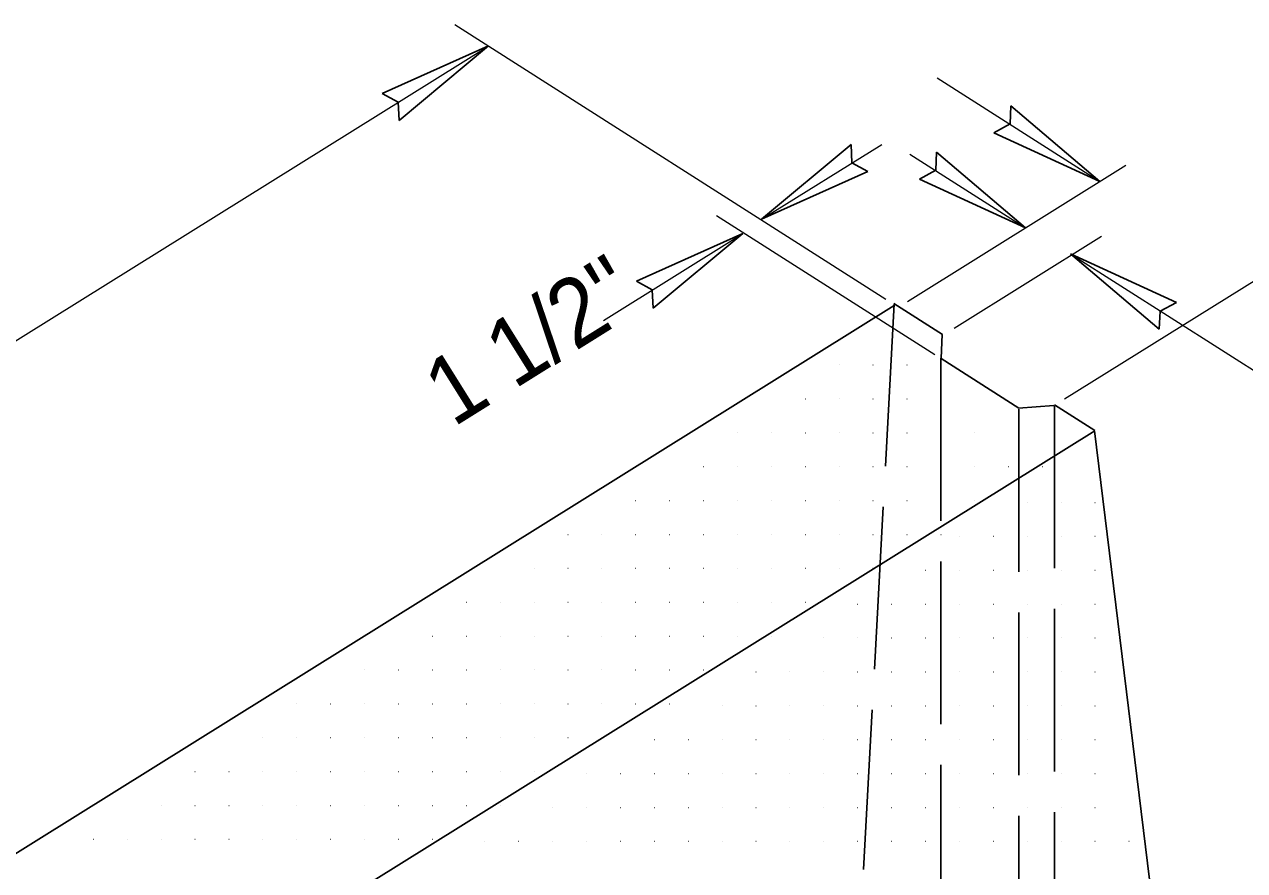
# Model space of a CAD drawing. Extents: x 1377 to 5086, y 253 to 2921.
# Drawn here: x 2460.1 to 2676.2, y 2169 to 2318.8 of the extents above; entities that cross this region are included whole.
import ezdxf

# ---------------------------------------------------------------- set-up
doc = ezdxf.new("R2010")
doc.units = 0
doc.header["$LTSCALE"] = 4.8
doc.linetypes.add('LONG_DASHED', pattern=[7.5, 6, -1.5])
doc.layers.add('1', color=7, linetype='Continuous', lineweight=13)

msp = doc.modelspace()

# ---------------------------------------------------------------- linework, layer by layer
at = {"layer": '1'}
for p, q in [((2536.384, 2318.817), (2612.692, 2270.158)), ((1997.06, 1975.026), (2542.356, 2315.008)), ((2621.803, 2309.359), (2650.574, 2291.013)), ((2591.27, 2284.665), (2611.968, 2297.57)), ((2616.936, 2295.864), (2637.413, 2282.808)), ((2616.509, 2269.774), (2655.223, 2293.912)), ((2582.725, 2284.999), (2621.359, 2260.364)), ((2562.676, 2266.392), (2587.36, 2281.782)), ((2624.777, 2265.014), (2650.897, 2281.299)), ((2644.32, 2252.488), (2685.724, 2278.303)), ((2645.409, 2278.207), (2683.879, 2253.678)), ((2604.415, 2258.513), (2604.445, 2258.513)), ((2610.415, 2258.513), (2610.445, 2258.513)), ((2616.415, 2258.513), (2616.445, 2258.513)), ((2598.415, 2252.513), (2598.445, 2252.513)), ((2604.415, 2252.513), (2604.445, 2252.513)), ((2610.415, 2252.513), (2610.445, 2252.513)), ((2616.415, 2252.513), (2616.445, 2252.513)), ((2622.415, 2252.513), (2622.445, 2252.513)), ((2622.445, 2252.513), (2622.475, 2252.513)), ((2586.415, 2246.513), (2586.445, 2246.513)), ((2592.415, 2246.513), (2592.445, 2246.513)), ((2598.415, 2246.513), (2598.445, 2246.513)), ((2604.415, 2246.513), (2604.445, 2246.513)), ((2610.415, 2246.513), (2610.445, 2246.513)), ((2616.415, 2246.513), (2616.445, 2246.513)), ((2622.415, 2246.513), (2622.445, 2246.513)), ((2622.445, 2246.513), (2622.475, 2246.513)), ((2628.445, 2246.513), (2628.475, 2246.513)), ((2580.385, 2240.513), (2580.415, 2240.513)), ((2580.415, 2240.513), (2580.445, 2240.513)), ((2586.415, 2240.513), (2586.445, 2240.513)), ((2592.415, 2240.513), (2592.445, 2240.513)), ((2598.415, 2240.513), (2598.445, 2240.513)), ((2604.415, 2240.513), (2604.445, 2240.513)), ((2610.415, 2240.513), (2610.445, 2240.513)), ((2616.415, 2240.513), (2616.445, 2240.513)), ((2622.415, 2240.513), (2622.445, 2240.513)), ((2622.445, 2240.513), (2622.475, 2240.513)), ((2628.445, 2240.513), (2628.475, 2240.513)), ((2634.445, 2240.513), (2634.475, 2240.513)), ((2640.445, 2240.513), (2640.475, 2240.513)), ((2568.385, 2234.513), (2568.415, 2234.513)), ((2574.385, 2234.513), (2574.415, 2234.513)), ((2580.385, 2234.513), (2580.415, 2234.513)), ((2580.415, 2234.513), (2580.445, 2234.513)), ((2586.415, 2234.513), (2586.445, 2234.513)), ((2592.415, 2234.513), (2592.445, 2234.513)), ((2598.415, 2234.513), (2598.445, 2234.513)), ((2604.415, 2234.513), (2604.445, 2234.513)), ((2610.415, 2234.513), (2610.445, 2234.513)), ((2616.415, 2234.513), (2616.445, 2234.513)), ((2622.415, 2234.513), (2622.445, 2234.513)), ((2622.445, 2234.513), (2622.475, 2234.513)), ((2628.445, 2234.513), (2628.475, 2234.513)), ((2637.719, 2234.169), (2637.749, 2234.169)), ((2643.719, 2234.169), (2643.749, 2234.169)), ((2649.719, 2234.169), (2649.749, 2234.169)), ((2649.749, 2234.169), (2649.779, 2234.169)), ((2556.385, 2228.513), (2556.415, 2228.513)), ((2562.385, 2228.513), (2562.415, 2228.513)), ((2568.385, 2228.513), (2568.415, 2228.513)), ((2574.385, 2228.513), (2574.415, 2228.513)), ((2580.385, 2228.513), (2580.415, 2228.513)), ((2580.415, 2228.513), (2580.445, 2228.513)), ((2586.415, 2228.513), (2586.445, 2228.513)), ((2592.415, 2228.513), (2592.445, 2228.513)), ((2598.415, 2228.513), (2598.445, 2228.513)), ((2604.415, 2228.513), (2604.445, 2228.513)), ((2610.415, 2228.513), (2610.445, 2228.513)), ((2616.415, 2228.513), (2616.445, 2228.513)), ((2622.415, 2228.513), (2622.445, 2228.513)), ((2622.445, 2228.513), (2622.475, 2228.513)), ((2625.719, 2228.169), (2625.749, 2228.169)), ((2631.719, 2228.169), (2631.749, 2228.169)), ((2637.719, 2228.169), (2637.749, 2228.169)), ((2643.719, 2228.169), (2643.749, 2228.169)), ((2649.719, 2228.169), (2649.749, 2228.169)), ((2649.749, 2228.169), (2649.779, 2228.169)), ((2550.385, 2222.513), (2550.415, 2222.513)), ((2556.385, 2222.513), (2556.415, 2222.513)), ((2562.385, 2222.513), (2562.415, 2222.513)), ((2568.385, 2222.513), (2568.415, 2222.513)), ((2574.385, 2222.513), (2574.415, 2222.513)), ((2580.385, 2222.513), (2580.415, 2222.513)), ((2580.415, 2222.513), (2580.445, 2222.513)), ((2586.415, 2222.513), (2586.445, 2222.513)), ((2592.415, 2222.513), (2592.445, 2222.513)), ((2598.415, 2222.513), (2598.445, 2222.513)), ((2604.415, 2222.513), (2604.445, 2222.513)), ((2610.415, 2222.513), (2610.445, 2222.513)), ((2619.719, 2222.169), (2619.749, 2222.169)), ((2625.719, 2222.169), (2625.749, 2222.169)), ((2631.719, 2222.169), (2631.749, 2222.169)), ((2637.719, 2222.169), (2637.749, 2222.169)), ((2643.719, 2222.169), (2643.749, 2222.169)), ((2649.719, 2222.169), (2649.749, 2222.169)), ((2649.749, 2222.169), (2649.779, 2222.169)), ((2538.355, 2216.513), (2538.385, 2216.513)), ((2538.385, 2216.513), (2538.415, 2216.513)), ((2544.385, 2216.513), (2544.415, 2216.513)), ((2550.385, 2216.513), (2550.415, 2216.513)), ((2556.385, 2216.513), (2556.415, 2216.513)), ((2562.385, 2216.513), (2562.415, 2216.513)), ((2568.385, 2216.513), (2568.415, 2216.513)), ((2574.385, 2216.513), (2574.415, 2216.513)), ((2580.385, 2216.513), (2580.415, 2216.513)), ((2580.415, 2216.513), (2580.445, 2216.513)), ((2586.415, 2216.513), (2586.445, 2216.513)), ((2592.415, 2216.513), (2592.445, 2216.513)), ((2598.415, 2216.513), (2598.445, 2216.513)), ((2607.689, 2216.169), (2607.719, 2216.169)), ((2607.719, 2216.169), (2607.749, 2216.169)), ((2613.719, 2216.169), (2613.749, 2216.169)), ((2619.719, 2216.169), (2619.749, 2216.169)), ((2625.719, 2216.169), (2625.749, 2216.169)), ((2631.719, 2216.169), (2631.749, 2216.169)), ((2637.719, 2216.169), (2637.749, 2216.169)), ((2643.719, 2216.169), (2643.749, 2216.169)), ((2649.719, 2216.169), (2649.749, 2216.169)), ((2649.749, 2216.169), (2649.779, 2216.169)), ((2532.355, 2210.513), (2532.385, 2210.513)), ((2538.355, 2210.513), (2538.385, 2210.513)), ((2538.385, 2210.513), (2538.415, 2210.513)), ((2544.385, 2210.513), (2544.415, 2210.513)), ((2550.385, 2210.513), (2550.415, 2210.513)), ((2556.385, 2210.513), (2556.415, 2210.513)), ((2562.385, 2210.513), (2562.415, 2210.513)), ((2568.385, 2210.513), (2568.415, 2210.513)), ((2574.385, 2210.513), (2574.415, 2210.513)), ((2580.385, 2210.513), (2580.415, 2210.513)), ((2580.415, 2210.513), (2580.445, 2210.513)), ((2586.415, 2210.513), (2586.445, 2210.513)), ((2592.415, 2210.513), (2592.445, 2210.513)), ((2601.689, 2210.169), (2601.719, 2210.169)), ((2607.719, 2210.169), (2607.749, 2210.169)), ((2613.719, 2210.169), (2613.749, 2210.169)), ((2619.719, 2210.169), (2619.749, 2210.169)), ((2625.719, 2210.169), (2625.749, 2210.169)), ((2631.719, 2210.169), (2631.749, 2210.169)), ((2637.719, 2210.169), (2637.749, 2210.169)), ((2643.719, 2210.169), (2643.749, 2210.169)), ((2649.719, 2210.169), (2649.749, 2210.169)), ((2649.749, 2210.169), (2649.779, 2210.169)), ((2520.355, 2204.513), (2520.385, 2204.513)), ((2526.355, 2204.513), (2526.385, 2204.513)), ((2532.355, 2204.513), (2532.385, 2204.513)), ((2538.355, 2204.513), (2538.385, 2204.513)), ((2538.385, 2204.513), (2538.415, 2204.513)), ((2544.385, 2204.513), (2544.415, 2204.513)), ((2550.385, 2204.513), (2550.415, 2204.513)), ((2556.385, 2204.513), (2556.415, 2204.513)), ((2562.385, 2204.513), (2562.415, 2204.513)), ((2568.385, 2204.513), (2568.415, 2204.513)), ((2574.385, 2204.513), (2574.415, 2204.513)), ((2580.385, 2204.513), (2580.415, 2204.513)), ((2580.415, 2204.513), (2580.445, 2204.513)), ((2589.689, 2204.169), (2589.719, 2204.169)), ((2595.689, 2204.169), (2595.719, 2204.169)), ((2601.689, 2204.169), (2601.719, 2204.169)), ((2607.689, 2204.169), (2607.719, 2204.169)), ((2607.719, 2204.169), (2607.749, 2204.169)), ((2613.719, 2204.169), (2613.749, 2204.169)), ((2619.719, 2204.169), (2619.749, 2204.169)), ((2625.719, 2204.169), (2625.749, 2204.169)), ((2631.719, 2204.169), (2631.749, 2204.169)), ((2637.719, 2204.169), (2637.749, 2204.169)), ((2643.719, 2204.169), (2643.749, 2204.169)), ((2649.719, 2204.169), (2649.749, 2204.169)), ((2649.749, 2204.169), (2649.779, 2204.169)), ((2508.355, 2198.513), (2508.385, 2198.513)), ((2514.355, 2198.513), (2514.385, 2198.513)), ((2520.355, 2198.513), (2520.385, 2198.513)), ((2526.355, 2198.513), (2526.385, 2198.513)), ((2532.355, 2198.513), (2532.385, 2198.513)), ((2538.355, 2198.513), (2538.385, 2198.513)), ((2538.385, 2198.513), (2538.415, 2198.513)), ((2544.385, 2198.513), (2544.415, 2198.513)), ((2550.385, 2198.513), (2550.415, 2198.513)), ((2556.385, 2198.513), (2556.415, 2198.513)), ((2562.385, 2198.513), (2562.415, 2198.513)), ((2568.385, 2198.513), (2568.415, 2198.513)), ((2574.385, 2198.513), (2574.415, 2198.513)), ((2583.689, 2198.169), (2583.719, 2198.169)), ((2589.689, 2198.169), (2589.719, 2198.169)), ((2595.689, 2198.169), (2595.719, 2198.169)), ((2601.689, 2198.169), (2601.719, 2198.169)), ((2607.689, 2198.169), (2607.719, 2198.169)), ((2607.719, 2198.169), (2607.749, 2198.169)), ((2613.719, 2198.169), (2613.749, 2198.169)), ((2619.719, 2198.169), (2619.749, 2198.169)), ((2625.719, 2198.169), (2625.749, 2198.169)), ((2631.719, 2198.169), (2631.749, 2198.169)), ((2637.719, 2198.169), (2637.749, 2198.169)), ((2643.719, 2198.169), (2643.749, 2198.169)), ((2649.719, 2198.169), (2649.749, 2198.169)), ((2649.749, 2198.169), (2649.779, 2198.169)), ((2502.355, 2192.513), (2502.385, 2192.513)), ((2508.355, 2192.513), (2508.385, 2192.513)), ((2514.355, 2192.513), (2514.385, 2192.513)), ((2520.355, 2192.513), (2520.385, 2192.513)), ((2526.355, 2192.513), (2526.385, 2192.513)), ((2532.355, 2192.513), (2532.385, 2192.513)), ((2538.355, 2192.513), (2538.385, 2192.513)), ((2538.385, 2192.513), (2538.415, 2192.513)), ((2544.385, 2192.513), (2544.415, 2192.513)), ((2550.385, 2192.513), (2550.415, 2192.513)), ((2556.385, 2192.513), (2556.415, 2192.513)), ((2562.385, 2192.513), (2562.415, 2192.513)), ((2571.689, 2192.169), (2571.719, 2192.169)), ((2577.689, 2192.169), (2577.719, 2192.169)), ((2583.689, 2192.169), (2583.719, 2192.169)), ((2589.689, 2192.169), (2589.719, 2192.169)), ((2595.689, 2192.169), (2595.719, 2192.169)), ((2601.689, 2192.169), (2601.719, 2192.169)), ((2607.689, 2192.169), (2607.719, 2192.169)), ((2607.719, 2192.169), (2607.749, 2192.169)), ((2613.719, 2192.169), (2613.749, 2192.169)), ((2619.719, 2192.169), (2619.749, 2192.169)), ((2625.719, 2192.169), (2625.749, 2192.169)), ((2631.719, 2192.169), (2631.749, 2192.169)), ((2637.719, 2192.169), (2637.749, 2192.169)), ((2643.719, 2192.169), (2643.749, 2192.169)), ((2649.719, 2192.169), (2649.749, 2192.169)), ((2649.749, 2192.169), (2649.779, 2192.169)), ((2490.325, 2186.513), (2490.355, 2186.513)), ((2496.325, 2186.513), (2496.355, 2186.513)), ((2496.355, 2186.513), (2496.385, 2186.513)), ((2502.355, 2186.513), (2502.385, 2186.513)), ((2508.355, 2186.513), (2508.385, 2186.513)), ((2514.355, 2186.513), (2514.385, 2186.513)), ((2520.355, 2186.513), (2520.385, 2186.513)), ((2526.355, 2186.513), (2526.385, 2186.513)), ((2532.355, 2186.513), (2532.385, 2186.513)), ((2538.355, 2186.513), (2538.385, 2186.513)), ((2538.385, 2186.513), (2538.415, 2186.513)), ((2544.385, 2186.513), (2544.415, 2186.513)), ((2550.385, 2186.513), (2550.415, 2186.513)), ((2559.659, 2186.169), (2559.689, 2186.169)), ((2565.659, 2186.169), (2565.689, 2186.169)), ((2565.689, 2186.169), (2565.719, 2186.169)), ((2571.689, 2186.169), (2571.719, 2186.169)), ((2577.689, 2186.169), (2577.719, 2186.169)), ((2583.689, 2186.169), (2583.719, 2186.169)), ((2589.689, 2186.169), (2589.719, 2186.169)), ((2595.689, 2186.169), (2595.719, 2186.169)), ((2601.689, 2186.169), (2601.719, 2186.169)), ((2607.689, 2186.169), (2607.719, 2186.169)), ((2607.719, 2186.169), (2607.749, 2186.169)), ((2613.719, 2186.169), (2613.749, 2186.169)), ((2619.719, 2186.169), (2619.749, 2186.169)), ((2625.719, 2186.169), (2625.749, 2186.169)), ((2631.719, 2186.169), (2631.749, 2186.169)), ((2637.719, 2186.169), (2637.749, 2186.169)), ((2643.719, 2186.169), (2643.749, 2186.169)), ((2649.719, 2186.169), (2649.749, 2186.169)), ((2649.749, 2186.169), (2649.779, 2186.169)), ((2484.325, 2180.513), (2484.355, 2180.513)), ((2490.325, 2180.513), (2490.355, 2180.513)), ((2496.325, 2180.513), (2496.355, 2180.513)), ((2496.355, 2180.513), (2496.385, 2180.513)), ((2502.355, 2180.513), (2502.385, 2180.513)), ((2508.355, 2180.513), (2508.385, 2180.513)), ((2514.355, 2180.513), (2514.385, 2180.513)), ((2520.355, 2180.513), (2520.385, 2180.513)), ((2526.355, 2180.513), (2526.385, 2180.513)), ((2532.355, 2180.513), (2532.385, 2180.513)), ((2538.355, 2180.513), (2538.385, 2180.513)), ((2538.385, 2180.513), (2538.415, 2180.513)), ((2544.385, 2180.513), (2544.415, 2180.513)), ((2553.659, 2180.169), (2553.689, 2180.169)), ((2559.659, 2180.169), (2559.689, 2180.169)), ((2565.659, 2180.169), (2565.689, 2180.169)), ((2565.689, 2180.169), (2565.719, 2180.169)), ((2571.689, 2180.169), (2571.719, 2180.169)), ((2577.689, 2180.169), (2577.719, 2180.169)), ((2583.689, 2180.169), (2583.719, 2180.169)), ((2589.689, 2180.169), (2589.719, 2180.169)), ((2595.689, 2180.169), (2595.719, 2180.169)), ((2601.689, 2180.169), (2601.719, 2180.169)), ((2607.689, 2180.169), (2607.719, 2180.169)), ((2607.719, 2180.169), (2607.749, 2180.169)), ((2613.719, 2180.169), (2613.749, 2180.169)), ((2619.719, 2180.169), (2619.749, 2180.169)), ((2625.719, 2180.169), (2625.749, 2180.169)), ((2631.719, 2180.169), (2631.749, 2180.169)), ((2637.719, 2180.169), (2637.749, 2180.169)), ((2643.719, 2180.169), (2643.749, 2180.169)), ((2649.719, 2180.169), (2649.749, 2180.169)), ((2649.749, 2180.169), (2649.779, 2180.169)), ((2472.325, 2174.513), (2472.355, 2174.513)), ((2478.325, 2174.513), (2478.355, 2174.513)), ((2484.325, 2174.513), (2484.355, 2174.513)), ((2490.325, 2174.513), (2490.355, 2174.513)), ((2496.325, 2174.513), (2496.355, 2174.513)), ((2496.355, 2174.513), (2496.385, 2174.513)), ((2502.355, 2174.513), (2502.385, 2174.513)), ((2508.355, 2174.513), (2508.385, 2174.513)), ((2514.355, 2174.513), (2514.385, 2174.513)), ((2520.355, 2174.513), (2520.385, 2174.513)), ((2526.355, 2174.513), (2526.385, 2174.513)), ((2532.355, 2174.513), (2532.385, 2174.513)), ((2541.659, 2174.169), (2541.689, 2174.169)), ((2547.659, 2174.169), (2547.689, 2174.169)), ((2553.659, 2174.169), (2553.689, 2174.169)), ((2559.659, 2174.169), (2559.689, 2174.169)), ((2565.659, 2174.169), (2565.689, 2174.169)), ((2565.689, 2174.169), (2565.719, 2174.169)), ((2571.689, 2174.169), (2571.719, 2174.169)), ((2577.689, 2174.169), (2577.719, 2174.169)), ((2583.689, 2174.169), (2583.719, 2174.169)), ((2589.689, 2174.169), (2589.719, 2174.169)), ((2595.689, 2174.169), (2595.719, 2174.169)), ((2601.689, 2174.169), (2601.719, 2174.169)), ((2607.689, 2174.169), (2607.719, 2174.169)), ((2607.719, 2174.169), (2607.749, 2174.169)), ((2613.719, 2174.169), (2613.749, 2174.169)), ((2619.719, 2174.169), (2619.749, 2174.169)), ((2625.719, 2174.169), (2625.749, 2174.169)), ((2631.719, 2174.169), (2631.749, 2174.169)), ((2637.719, 2174.169), (2637.749, 2174.169)), ((2643.719, 2174.169), (2643.749, 2174.169)), ((2649.719, 2174.169), (2649.749, 2174.169)), ((2649.749, 2174.169), (2649.779, 2174.169)), ((2655.749, 2174.169), (2655.779, 2174.169))]:
    msp.add_line(p, q, dxfattribs=at)
at = {"layer": '1', "lineweight": 25}
for p, q in [((2542.347, 2315.014), (2523.52, 2306.586)), ((2542.347, 2315.014), (2526.491, 2301.819)), ((2650.576, 2291.024), (2634.855, 2304.379)), ((2650.576, 2291.024), (2631.835, 2299.643)), ((2590.671, 2284.326), (2606.528, 2297.521)), ((2637.415, 2282.818), (2621.694, 2296.173)), ((2590.671, 2284.326), (2609.498, 2292.755)), ((2637.415, 2282.818), (2618.674, 2291.438)), ((2587.351, 2281.788), (2568.524, 2273.358)), ((2587.351, 2281.788), (2571.495, 2268.593)), ((2645.407, 2278.197), (2664.148, 2269.578)), ((2645.407, 2278.197), (2661.129, 2264.843)), ((2067.828, 1928.418), (2614.171, 2269.051)), ((2614.12, 2269.374), (2622.714, 2263.894)), ((2622.658, 2263.932), (2622.494, 2259.704)), ((2622.492, 2259.652), (2636.273, 2250.864)), ((2642.45, 2251.339), (2636.207, 2250.859)), ((2642.556, 2251.434), (2649.694, 2246.883)), ((2460.801, 2129.107), (2649.682, 2246.869)), ((2649.672, 2246.869), (2663.35, 2134.968))]:
    msp.add_line(p, q, dxfattribs=at)
at = {"layer": '1', "linetype": 'LONG_DASHED', "lineweight": 25}
for p, q in [((2614.186, 2269.332), (2608.762, 2169.142)), ((2622.428, 2259.706), (2622.428, 2078.856)), ((2636.256, 2250.697), (2636.256, 2069.847)), ((2642.541, 2251.324), (2642.541, 2070.474))]:
    msp.add_line(p, q, dxfattribs=at)
at = {"layer": '1', "lineweight": 25}
for points in [[(2526.491, 2301.819), (2526.332, 2305.063), (2523.52, 2306.586)], [(2631.835, 2299.643), (2634.694, 2301.186), (2634.855, 2304.379)], [(2606.528, 2297.521), (2606.686, 2294.277), (2609.498, 2292.755)], [(2618.674, 2291.438), (2621.533, 2292.979), (2621.694, 2296.173)], [(2571.495, 2268.593), (2571.336, 2271.837), (2568.524, 2273.358)], [(2664.148, 2269.578), (2661.29, 2268.036), (2661.129, 2264.843)]]:
    msp.add_lwpolyline(points, dxfattribs=at)

# ---------------------------------------------------------------- texts
at = {"layer": '1', "width": 0.95}
msp.add_text("1 1/2''", height=12, rotation=32, dxfattribs=at).set_placement((2536.078, 2247.388))

doc.saveas('drawing.dxf')
